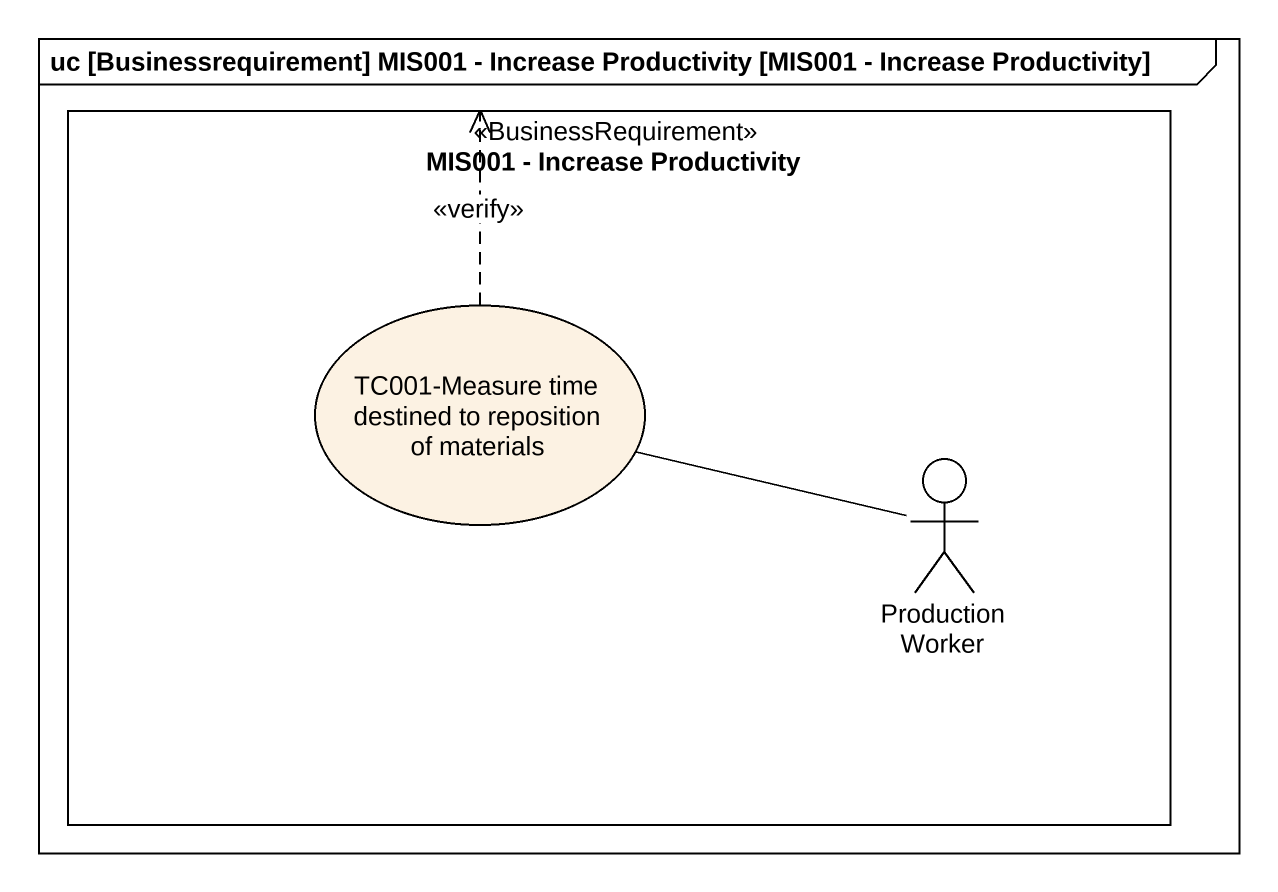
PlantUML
@startuml
mainframe uc [Businessrequirement] MIS001 - Increase Productivity [MIS001 - Increase Productivity]
rectangle "MIS001 - Increase Productivity" as MIS001_Increase_Productivity <<BusinessRequirement>> {
  usecase "TC001-Measure time destined to reposition of materials" as TC001_Measure_time_destined
  actor "Production Worker" as Production_Worker
}
TC001_Measure_time_destined .right.> MIS001_Increase_Productivity : <<verify>>
TC001_Measure_time_destined -right- Production_Worker
@enduml
